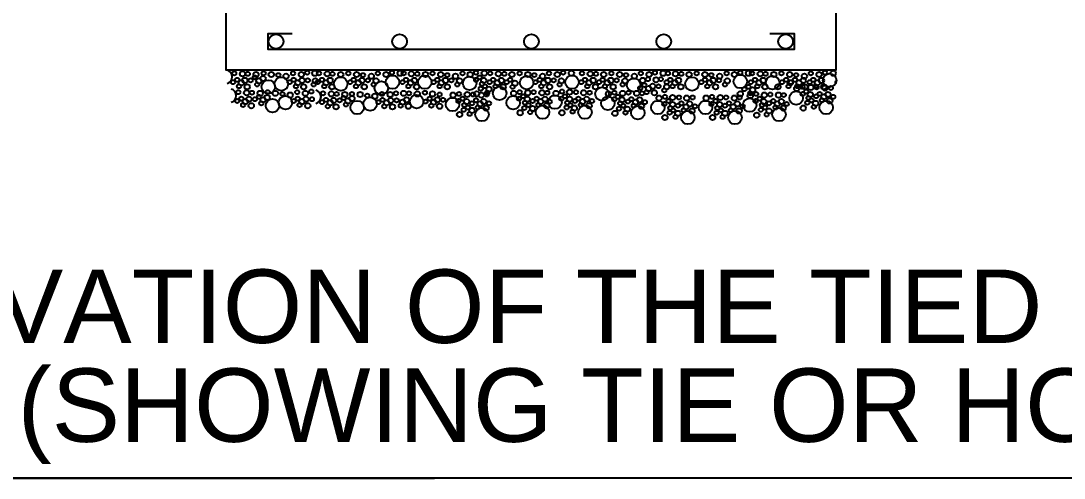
# Model space of a CAD drawing. Header units: inches. Extents: x -1 to 315328, y 6829 to 107833.
# Drawn here: x 193823 to 200933, y 7858 to 10971 of the extents above; entities that cross this region are included whole.
import ezdxf

# ---------------------------------------------------------------- set-up
doc = ezdxf.new("R2010")
doc.units = ezdxf.units.IN
doc.header["$MEASUREMENT"] = 0
for name, color, linetype in [('PDF6_1-structural', 7, 'Continuous'), ('PDF6_HATCH', 7, 'Continuous'), ('PDF6_TEXT', 7, 'Continuous'), ('TEXTS', 2, 'Continuous')]:
    doc.layers.add(name, color=color, linetype=linetype)
doc.styles.get("Standard").update_dxf_attribs({"font": 'arial.ttf'})

msp = doc.modelspace()

# ---------------------------------------------------------------- linework, layer by layer
at = {"layer": 'PDF6_1-structural', "linetype": 'Continuous'}
for centre in [(195561.74371, 10831.12808), (196403.87312, 10831.12808), (197302.1445, 10831.12808), (198204.42601, 10831.12808), (199034.52501, 10831.12808)]:
    msp.add_circle(centre, 50.12736, dxfattribs=at)
at = {"layer": 'PDF6_HATCH', "linetype": 'Continuous'}
for centre, radius in [((195277.0237, 10614.58045), 14.03617), ((195333.16669, 10610.57134), 18.04528), ((195369.25692, 10610.57031), 14.03617), ((195417.37861, 10586.50947), 14.03617), ((195425.39991, 10606.5612), 18.04528), ((195473.52159, 10578.49022), 18.04528), ((195477.53071, 10614.58045), 14.03617), ((195529.66356, 10606.5612), 18.04528), ((195577.78421, 10602.55003), 14.03617), ((195629.91706, 10594.53078), 18.04528), ((195678.03771, 10614.58045), 14.03617), ((195734.1807, 10606.5612), 18.04528), ((195774.28107, 10618.59059), 14.03617), ((195826.41392, 10614.58148), 18.04528), ((195854.48387, 10614.58045), 14.03617), ((195910.62686, 10610.57134), 18.04528), ((195946.71709, 10610.57031), 14.03617), ((196002.86008, 10606.5612), 18.04528), ((196054.99088, 10614.58045), 14.03617), ((196111.13386, 10606.5612), 18.04528), ((196155.24438, 10602.55003), 14.03617), ((196211.38737, 10594.53078), 18.04528), ((196255.49788, 10614.58045), 14.03617), ((196311.64087, 10606.5612), 18.04528), ((196355.75291, 10554.42988), 46.11576), ((196351.74124, 10618.59059), 14.03617), ((196407.88423, 10614.58148), 18.04528), ((196431.94404, 10614.58045), 14.03617), ((196484.07689, 10610.57134), 18.04528), ((196524.17726, 10610.57031), 14.03617), ((196576.31061, 10554.42988), 46.11576), ((196580.32025, 10606.5612), 18.04528), ((196628.4409, 10614.58045), 14.03617), ((196684.58389, 10606.5612), 18.04528), ((196728.69441, 10602.55003), 14.03617), ((196784.8374, 10594.53078), 18.04528), ((196832.95805, 10614.58045), 14.03617), ((196885.0909, 10606.5612), 18.04528), ((196925.19127, 10618.59059), 14.03617), ((196949.25211, 10586.50947), 14.03617), ((196981.33426, 10614.58148), 18.04528), ((197021.43463, 10614.58045), 14.03617), ((197077.57762, 10610.57134), 18.04528), ((197117.67799, 10610.57031), 14.03617), ((197169.81084, 10606.5612), 18.04528), ((197221.94163, 10614.58045), 14.03617), ((197270.06484, 10550.41974), 46.11576), ((197278.08462, 10606.5612), 18.04528), ((197322.19514, 10602.55003), 14.03617), ((197378.33812, 10594.53078), 18.04528), ((197422.44864, 10614.58045), 14.03617), ((197478.59163, 10606.5612), 18.04528), ((197518.692, 10618.59059), 14.03617), ((197578.84562, 10554.42988), 46.11576), ((197574.83499, 10614.58148), 18.04528), ((197647.01648, 10614.58045), 14.03617), ((197703.15947, 10610.57134), 18.04528), ((197743.25984, 10610.57031), 14.03617), ((197795.39269, 10606.5612), 18.04528), ((197847.52348, 10614.58045), 14.03617), ((197903.66647, 10606.5612), 18.04528), ((197947.77699, 10602.55003), 14.03617), ((198003.91997, 10594.53078), 18.04528), ((198048.03049, 10614.58045), 14.03617), ((198104.17348, 10606.5612), 18.04528), ((198144.27385, 10618.59059), 14.03617), ((198200.41684, 10614.58148), 18.04528), ((198232.49693, 10614.58045), 14.03617), ((198284.62978, 10610.57134), 18.04528), ((198324.73015, 10610.57031), 14.03617), ((198376.863, 10606.5612), 18.04528), ((198428.99379, 10614.58045), 14.03617), ((198485.13678, 10606.5612), 18.04528), ((198529.24729, 10602.55003), 14.03617), ((198585.39028, 10594.53078), 18.04528), ((198633.51094, 10614.58045), 14.03617), ((198685.64379, 10606.5612), 18.04528), ((198725.74568, 10558.44002), 46.11576), ((198725.74416, 10618.59059), 14.03617), ((198781.88715, 10614.58148), 18.04528), ((198805.94696, 10614.58045), 14.03617), ((198862.08995, 10610.57134), 18.04528), ((198898.18018, 10610.57031), 14.03617), ((198946.30339, 10550.41974), 46.11576), ((198954.32317, 10606.5612), 18.04528), ((199006.45396, 10614.58045), 14.03617), ((199062.59695, 10606.5612), 18.04528), ((199106.70746, 10602.55003), 14.03617), ((199162.85045, 10594.53078), 18.04528), ((199206.96097, 10614.58045), 14.03617), ((199263.10395, 10606.5612), 18.04528), ((199303.20433, 10618.59059), 14.03617), ((199335.28697, 10566.4603), 46.11576), ((199359.34732, 10614.58148), 18.04528), ((195269.00342, 10554.42835), 14.03617), ((195297.0744, 10570.46891), 14.03617), ((195309.10482, 10526.35737), 14.03617), ((195325.14641, 10550.41924), 18.04528), ((195349.20725, 10566.4598), 18.04528), ((195365.24781, 10522.34826), 18.04528), ((195389.30763, 10566.45877), 14.03617), ((195433.41917, 10538.38779), 14.03617), ((195445.45061, 10562.44966), 18.04528), ((195509.61335, 10522.34875), 46.11576), ((195597.83643, 10542.39946), 46.11576), ((195653.97687, 10554.42835), 14.03617), ((195682.04785, 10570.46891), 14.03617), ((195698.08841, 10526.35737), 14.03617), ((195710.11986, 10550.41924), 18.04528), ((195738.19084, 10566.4598), 18.04528), ((195750.22126, 10522.34826), 18.04528), ((195778.29121, 10566.45877), 14.03617), ((195818.39261, 10538.38779), 14.03617), ((195830.42406, 10562.44966), 18.04528), ((195846.46359, 10554.42835), 14.03617), ((195874.53457, 10570.46891), 14.03617), ((195890.57513, 10526.35737), 14.03617), ((195902.60658, 10550.41924), 18.04528), ((195930.67756, 10566.4598), 18.04528), ((195942.70798, 10522.34826), 18.04528), ((196002.86058, 10542.39946), 46.11576), ((196067.0213, 10554.42835), 14.03617), ((196091.08214, 10570.46891), 14.03617), ((196107.1227, 10526.35737), 14.03617), ((196123.16428, 10550.41924), 18.04528), ((196147.22513, 10566.4598), 18.04528), ((196163.26569, 10522.34826), 18.04528), ((196187.3255, 10566.45877), 14.03617), ((196227.4269, 10538.38779), 14.03617), ((196243.46849, 10562.44966), 18.04528), ((196279.56024, 10514.32847), 46.11576), ((196423.92376, 10554.42835), 14.03617), ((196447.9846, 10570.46891), 14.03617), ((196464.02516, 10526.35737), 14.03617), ((196480.06675, 10550.41924), 18.04528), ((196504.12759, 10566.4598), 18.04528), ((196520.16815, 10522.34826), 18.04528), ((196636.46118, 10554.42835), 14.03617), ((196660.52203, 10570.46891), 14.03617), ((196676.56259, 10526.35737), 14.03617), ((196688.59403, 10550.41924), 18.04528), ((196716.66501, 10566.4598), 18.04528), ((196728.69543, 10522.34826), 18.04528), ((196756.76539, 10566.45877), 14.03617), ((196796.86679, 10538.38779), 14.03617), ((196812.90838, 10562.44966), 18.04528), ((196881.08125, 10546.4096), 46.11576), ((196925.19127, 10570.46891), 14.03617), ((196957.27239, 10510.31681), 14.03617), ((196965.29267, 10542.39793), 14.03617), ((196977.32412, 10566.4598), 18.04528), ((196985.34337, 10526.35737), 14.03617), ((197013.41538, 10506.3077), 18.04528), ((197017.42449, 10554.42835), 14.03617), ((197041.48533, 10570.46891), 14.03617), ((197085.5984, 10478.23721), 46.11576), ((197057.52589, 10526.35737), 14.03617), ((197069.55734, 10550.41924), 18.04528), ((197097.62832, 10566.4598), 18.04528), ((197109.65874, 10522.34826), 18.04528), ((197133.71855, 10554.42835), 14.03617), ((197157.77939, 10570.46891), 14.03617), ((197173.81995, 10522.34723), 14.03617), ((197189.86154, 10546.4091), 18.04528), ((197330.21542, 10554.42835), 14.03617), ((197358.2864, 10570.46891), 14.03617), ((197370.31682, 10526.35737), 14.03617), ((197386.3584, 10550.41924), 18.04528), ((197414.42939, 10566.4598), 18.04528), ((197426.45981, 10522.34826), 18.04528), ((197454.52976, 10566.45877), 14.03617), ((197494.63116, 10538.38779), 14.03617), ((197506.66261, 10562.44966), 18.04528), ((197643.00634, 10554.42835), 14.03617), ((197667.06718, 10570.46891), 14.03617), ((197683.10774, 10526.35737), 14.03617), ((197695.13919, 10550.41924), 18.04528), ((197723.21017, 10566.4598), 18.04528), ((197739.25073, 10522.34826), 18.04528), ((197763.31054, 10554.42835), 14.03617), ((197787.37138, 10570.46891), 14.03617), ((197803.41194, 10526.35737), 14.03617), ((197819.45353, 10550.41924), 18.04528), ((197843.51437, 10566.4598), 18.04528), ((197859.55493, 10522.34826), 18.04528), ((197883.61474, 10566.45877), 14.03617), ((197923.71615, 10538.38779), 14.03617), ((197939.75773, 10562.44966), 18.04528), ((197999.91033, 10534.37917), 46.11576), ((198044.02035, 10514.32695), 14.03617), ((198060.06194, 10566.4598), 18.04528), ((198072.09133, 10534.37765), 14.03617), ((198096.15217, 10574.47905), 14.03617), ((198100.16334, 10510.31784), 18.04528), ((198128.23432, 10526.3584), 18.04528), ((198152.29516, 10570.46994), 18.04528), ((198168.33469, 10526.35737), 14.03617), ((198184.37525, 10574.47905), 14.03617), ((198224.47768, 10522.34826), 18.04528), ((198224.47665, 10554.42835), 14.03617), ((198248.53749, 10570.46891), 14.03617), ((198264.57805, 10526.35737), 14.03617), ((198280.61964, 10550.41924), 18.04528), ((198304.68048, 10566.4598), 18.04528), ((198320.72104, 10522.34826), 18.04528), ((198396.9142, 10542.39946), 46.11576), ((198461.07491, 10554.42835), 14.03617), ((198485.13575, 10570.46891), 14.03617), ((198501.17631, 10526.35737), 14.03617), ((198517.2179, 10550.41924), 18.04528), ((198541.27874, 10566.4598), 18.04528), ((198557.3193, 10522.34826), 18.04528), ((198581.37912, 10566.45877), 14.03617), ((198621.48052, 10538.38779), 14.03617), ((198637.5221, 10562.44966), 18.04528), ((198781.88612, 10522.34723), 14.03617), ((198797.92668, 10554.42835), 14.03617), ((198825.99766, 10570.46891), 14.03617), ((198842.03822, 10526.35737), 14.03617), ((198854.06967, 10550.41924), 18.04528), ((198882.14065, 10566.4598), 18.04528), ((198894.17107, 10522.34826), 18.04528), ((198982.39415, 10522.34826), 18.04528), ((199010.4641, 10554.42835), 14.03617), ((199038.53508, 10570.46891), 14.03617), ((199054.57564, 10526.35737), 14.03617), ((199066.60709, 10550.41924), 18.04528), ((199070.6162, 10554.42835), 14.03617), ((199098.68718, 10570.46891), 14.03617), ((199110.71863, 10510.31784), 18.04528), ((199114.72774, 10526.35737), 14.03617), ((199126.75919, 10550.41924), 18.04528), ((199150.819, 10522.34723), 14.03617), ((199154.83017, 10566.4598), 18.04528), ((199166.86059, 10522.34826), 18.04528), ((199198.94069, 10554.42835), 14.03617), ((199206.96199, 10518.33812), 18.04528), ((199223.00153, 10570.46891), 14.03617), ((199239.04209, 10526.35737), 14.03617), ((199247.06237, 10518.33709), 14.03617), ((199251.07353, 10550.41924), 18.04528), ((199279.14451, 10566.4598), 18.04528), ((199295.18508, 10522.34826), 18.04528), ((199303.20536, 10514.32798), 18.04528), ((199343.30573, 10514.32695), 14.03617), ((195305.09468, 10486.25597), 14.03617), ((195325.14538, 10442.14443), 14.03617), ((195361.23767, 10482.24686), 18.04528), ((195377.27823, 10438.13532), 18.04528), ((195397.32791, 10482.24583), 14.03617), ((195445.44959, 10454.17485), 14.03617), ((195453.47089, 10478.23672), 18.04528), ((195501.59258, 10450.16574), 18.04528), ((195505.60169, 10486.25597), 14.03617), ((195557.73454, 10478.23672), 18.04528), ((195625.90741, 10414.07497), 46.11576), ((195605.85519, 10474.22555), 14.03617), ((195657.98804, 10466.2063), 18.04528), ((195706.10869, 10486.25597), 14.03617), ((195710.11883, 10442.14443), 14.03617), ((195762.25168, 10478.23672), 18.04528), ((195766.26182, 10438.13532), 18.04528), ((195802.35205, 10490.26611), 14.03617), ((195882.55485, 10478.23569), 14.03617), ((195938.69784, 10474.22658), 18.04528), ((195974.78807, 10474.22555), 14.03617), ((196022.90976, 10446.15457), 14.03617), ((196030.93106, 10470.21644), 18.04528), ((196079.05274, 10442.14546), 18.04528), ((196079.05172, 10474.22555), 14.03617), ((196135.1947, 10470.21644), 18.04528), ((196183.31536, 10462.19513), 14.03617), ((196235.44821, 10458.18602), 18.04528), ((196283.56886, 10474.22555), 14.03617), ((196339.71185, 10470.21644), 18.04528), ((196379.81222, 10478.23569), 14.03617), ((196431.94507, 10478.23672), 18.04528), ((196468.0353, 10478.23569), 14.03617), ((196520.16865, 10422.09525), 46.11576), ((196524.17829, 10474.22658), 18.04528), ((196576.30908, 10482.24583), 14.03617), ((196608.3902, 10442.14443), 14.03617), ((196628.44193, 10474.22658), 18.04528), ((196676.56259, 10470.21541), 14.03617), ((196768.79684, 10466.2063), 18.04528), ((196808.89721, 10474.22555), 14.03617), ((196832.95805, 10442.14443), 14.03617), ((196865.0402, 10470.21644), 18.04528), ((196905.14057, 10470.21541), 14.03617), ((196929.20244, 10474.22658), 18.04528), ((196961.28356, 10466.2063), 18.04528), ((196997.37379, 10470.21541), 14.03617), ((197001.38393, 10482.24583), 14.03617), ((197177.83162, 10414.07497), 46.11576), ((197181.84126, 10478.23672), 18.04528), ((197217.93149, 10442.14443), 14.03617), ((197221.94163, 10486.25597), 14.03617), ((197246.00247, 10458.18499), 14.03617), ((197274.07448, 10438.13532), 18.04528), ((197278.08462, 10482.24686), 18.04528), ((197318.185, 10486.25597), 14.03617), ((197338.2357, 10442.14443), 14.03617), ((197374.32798, 10482.24686), 18.04528), ((197394.37868, 10438.13532), 18.04528), ((197410.41822, 10482.24583), 14.03617), ((197462.55156, 10418.08511), 46.11576), ((197470.57135, 10478.23672), 18.04528), ((197506.66158, 10442.14443), 14.03617), ((197510.67172, 10490.26611), 14.03617), ((197530.72242, 10458.18499), 14.03617), ((197562.80457, 10486.257), 18.04528), ((197562.80457, 10438.13532), 18.04528), ((197606.91508, 10486.25597), 14.03617), ((197622.95564, 10442.14443), 14.03617), ((197659.04793, 10482.24686), 18.04528), ((197679.09863, 10438.13532), 18.04528), ((197699.1483, 10482.24583), 14.03617), ((197783.36277, 10474.22707), 46.11576), ((197823.46417, 10410.06483), 46.11576), ((197827.47381, 10474.22658), 18.04528), ((197867.57418, 10482.24583), 14.03617), ((197891.63502, 10454.17485), 14.03617), ((197923.71717, 10478.23672), 18.04528), ((197963.81755, 10482.24583), 14.03617), ((198019.96053, 10478.23672), 18.04528), ((198056.05077, 10478.23569), 14.03617), ((198088.13189, 10486.25597), 14.03617), ((198140.26474, 10482.24686), 18.04528), ((198172.34586, 10446.1556), 18.04528), ((198208.43609, 10498.28639), 14.03617), ((198212.44623, 10454.17485), 14.03617), ((198264.57908, 10450.16574), 18.04528), ((198308.68959, 10450.16471), 14.03617), ((198360.82244, 10446.1556), 18.04528), ((198400.92281, 10450.16471), 14.03617), ((198493.15706, 10446.1556), 18.04528), ((198533.25743, 10454.17485), 14.03617), ((198589.40042, 10450.16574), 18.04528), ((198629.5008, 10450.16471), 14.03617), ((198685.64379, 10446.1556), 18.04528), ((198721.73402, 10450.16471), 14.03617), ((198725.74519, 10474.22658), 18.04528), ((198753.81514, 10506.30667), 14.03617), ((198793.91757, 10462.19616), 18.04528), ((198793.91654, 10478.23569), 14.03617), ((198809.95813, 10502.29756), 18.04528), ((198834.01794, 10474.22555), 14.03617), ((198858.07878, 10442.14443), 14.03617), ((198890.16093, 10466.2063), 18.04528), ((198930.2613, 10470.21541), 14.03617), ((198986.40429, 10466.2063), 18.04528), ((199022.49452, 10466.20527), 14.03617), ((199106.70899, 10446.15609), 46.11576), ((199150.819, 10474.22555), 14.03617), ((199174.87984, 10490.26611), 14.03617), ((199190.92041, 10446.15457), 14.03617), ((199202.95185, 10470.21644), 18.04528), ((199243.05223, 10458.18499), 14.03617), ((199267.11307, 10474.22555), 14.03617), ((199295.18508, 10454.17588), 18.04528), ((199323.25606, 10470.21644), 18.04528), ((199359.34629, 10454.17485), 14.03617), ((195297.0744, 10426.10387), 14.03617), ((195337.1758, 10398.03289), 14.03617), ((195353.21739, 10422.09476), 18.04528), ((195393.31879, 10394.02378), 18.04528), ((195417.37861, 10438.13429), 14.03617), ((195461.49015, 10410.06331), 14.03617), ((195473.52159, 10434.12518), 18.04528), ((195537.68433, 10394.02427), 46.11576), ((195682.04785, 10426.10387), 14.03617), ((195722.14925, 10398.03289), 14.03617), ((195738.19084, 10422.09476), 18.04528), ((195778.29224, 10394.02378), 18.04528), ((195806.36219, 10438.13429), 14.03617), ((195874.53457, 10418.08359), 14.03617), ((195902.60555, 10434.12415), 14.03617), ((195914.63597, 10390.01261), 14.03617), ((195930.67756, 10414.07448), 18.04528), ((195954.7384, 10430.11504), 18.04528), ((195970.77896, 10386.0035), 18.04528), ((195994.83877, 10430.11401), 14.03617), ((196038.95032, 10402.04303), 14.03617), ((196050.98176, 10426.1049), 18.04528), ((196115.1445, 10381.99385), 46.11576), ((196203.36758, 10406.05469), 46.11576), ((196259.50802, 10418.08359), 14.03617), ((196287.579, 10434.12415), 14.03617), ((196299.60942, 10390.01261), 14.03617), ((196315.65101, 10414.07448), 18.04528), ((196343.72199, 10430.11504), 18.04528), ((196355.75241, 10386.0035), 18.04528), ((196383.82236, 10430.11401), 14.03617), ((196411.89334, 10394.02275), 14.03617), ((196423.92479, 10418.08462), 18.04528), ((196451.99577, 10434.12518), 18.04528), ((196464.02619, 10390.01364), 18.04528), ((196580.31922, 10422.09373), 14.03617), ((196620.42062, 10394.02275), 14.03617), ((196636.46221, 10418.08462), 18.04528), ((196660.52305, 10434.12518), 18.04528), ((196676.56361, 10390.01364), 18.04528), ((196700.62343, 10434.12415), 14.03617), ((196764.78719, 10402.04455), 46.11576), ((196804.88707, 10426.10387), 14.03617), ((196844.98847, 10398.03289), 14.03617), ((196861.03006, 10422.09476), 18.04528), ((196869.04931, 10381.99233), 14.03617), ((196897.12029, 10410.06331), 14.03617), ((196925.19127, 10430.11401), 14.03617), ((196937.22169, 10381.99233), 14.03617), ((196953.26328, 10406.0542), 18.04528), ((196977.32412, 10422.09476), 18.04528), ((196993.36468, 10377.98322), 18.04528), ((197013.41435, 10410.06331), 14.03617), ((197254.02275, 10377.98219), 14.03617), ((197258.03289, 10414.07345), 14.03617), ((197282.09374, 10398.03289), 14.03617), ((197310.16574, 10373.97308), 18.04528), ((197310.16472, 10426.10387), 14.03617), ((197378.33862, 10349.91273), 46.11576), ((197350.26612, 10398.03289), 14.03617), ((197366.3077, 10422.09476), 18.04528), ((197406.40911, 10394.02378), 18.04528), ((197426.45878, 10422.09373), 14.03617), ((197542.75284, 10381.99233), 14.03617), ((197546.76298, 10414.07345), 14.03617), ((197566.81368, 10398.03289), 14.03617), ((197594.88569, 10377.98322), 18.04528), ((197598.8948, 10426.10387), 14.03617), ((197667.06871, 10349.91273), 46.11576), ((197638.9962, 10398.03289), 14.03617), ((197651.02765, 10422.09476), 18.04528), ((197695.13919, 10394.02378), 18.04528), ((197715.18886, 10426.10387), 14.03617), ((197867.57418, 10438.13429), 14.03617), ((197899.6553, 10373.97205), 14.03617), ((197907.67558, 10410.06331), 14.03617), ((197919.70703, 10434.12518), 18.04528), ((197927.72629, 10394.02275), 14.03617), ((197955.79829, 10369.96294), 18.04528), ((197959.80741, 10422.09373), 14.03617), ((197983.86825, 10438.13429), 14.03617), ((198027.98131, 10345.90259), 46.11576), ((197999.90881, 10394.02275), 14.03617), ((198011.94025, 10418.08462), 18.04528), ((198040.01124, 10434.12518), 18.04528), ((198052.04166, 10390.01364), 18.04528), ((198076.10147, 10418.08359), 14.03617), ((198164.32607, 10381.99385), 46.11576), ((198208.43609, 10406.05317), 14.03617), ((198236.50707, 10426.10387), 14.03617), ((198248.53749, 10377.98219), 14.03617), ((198264.57908, 10402.04406), 18.04528), ((198300.66931, 10394.02275), 14.03617), ((198324.73015, 10410.06331), 14.03617), ((198356.8123, 10386.0035), 18.04528), ((198380.87314, 10406.0542), 18.04528), ((198416.96337, 10390.01261), 14.03617), ((198489.14742, 10381.99385), 46.11576), ((198529.24729, 10406.05317), 14.03617), ((198557.31828, 10426.10387), 14.03617), ((198569.3487, 10377.98219), 14.03617), ((198585.39028, 10402.04406), 18.04528), ((198621.48052, 10394.02275), 14.03617), ((198649.5515, 10410.06331), 14.03617), ((198677.62351, 10386.0035), 18.04528), ((198705.69449, 10406.0542), 18.04528), ((198741.78472, 10390.01261), 14.03617), ((198789.90792, 10398.03441), 46.11576), ((198830.0078, 10426.10387), 14.03617), ((198874.11934, 10398.03289), 14.03617), ((198886.15079, 10422.09476), 18.04528), ((198894.17004, 10381.99233), 14.03617), ((198922.24102, 10410.06331), 14.03617), ((198950.312, 10426.10387), 14.03617), ((198966.35256, 10381.99233), 14.03617), ((198978.38401, 10406.0542), 18.04528), ((199006.45499, 10422.09476), 18.04528), ((199018.48541, 10377.98322), 18.04528), ((199042.54522, 10406.05317), 14.03617), ((199154.83017, 10377.98322), 18.04528), ((199182.90013, 10414.07345), 14.03617), ((199210.97111, 10430.11401), 14.03617), ((199227.01167, 10386.00247), 14.03617), ((199239.04311, 10410.06434), 18.04528), ((199311.22613, 10381.99385), 46.11576), ((199283.15363, 10430.11401), 14.03617), ((199335.28648, 10426.1049), 18.04528), ((196812.90838, 10333.87167), 18.04528), ((196840.97833, 10365.95177), 14.03617), ((196881.07973, 10337.88079), 14.03617), ((196897.12132, 10361.94266), 18.04528), ((196965.29419, 10333.87217), 46.11576), ((197225.9528, 10345.9021), 18.04528), ((197294.12416, 10349.91121), 14.03617), ((197510.67275, 10345.9021), 18.04528), ((197582.85424, 10353.92135), 14.03617), ((197871.58535, 10341.89196), 18.04528), ((197943.76685, 10345.90107), 14.03617), ((198212.44726, 10313.82097), 18.04528), ((198244.52735, 10345.90107), 14.03617), ((198268.58819, 10361.94163), 14.03617), ((198284.62875, 10317.83009), 14.03617), ((198300.67034, 10341.89196), 18.04528), ((198368.84322, 10313.82147), 46.11576), ((198340.77071, 10361.94163), 14.03617), ((198396.9137, 10357.93252), 18.04528), ((198537.2686, 10313.82097), 18.04528), ((198565.33856, 10345.90107), 14.03617), ((198593.40954, 10361.94163), 14.03617), ((198605.43996, 10317.83009), 14.03617), ((198621.48154, 10341.89196), 18.04528), ((198689.65442, 10313.82147), 46.11576), ((198661.58192, 10361.94163), 14.03617), ((198717.72491, 10357.93252), 18.04528), ((198838.02911, 10329.86153), 18.04528), ((198866.09906, 10365.95177), 14.03617), ((198906.20046, 10333.87065), 14.03617), ((198922.24205, 10357.93252), 18.04528), ((198990.41493, 10333.87217), 46.11576)]:
    msp.add_circle(centre, radius, dxfattribs=at)
for centre, radius, start, end in [((195216.8725, 10590.52031), 46.11639, 283.584591903, 76.4154081), ((199387.41283, 10554.42951), 14.03037, 129.041850345, 230.958149702), ((195244.94348, 10462.19583), 46.11639, 283.584591903, 76.415408097), ((195822.40365, 10454.17555), 46.11639, 283.584591903, 76.4154081)]:
    msp.add_arc(centre, radius, start, end, dxfattribs=at)
at = {"layer": 'PDF6_TEXT', "linetype": 'Continuous'}
for points in [[(198054.04637, 13684.34335), (198054.04637, 12148.4597), (199377.39259, 12148.4597), (199377.39259, 10636.6369), (195222.88749, 10636.6369), (195222.88749, 12148.4597), (196546.23371, 12148.4597), (196546.23371, 13684.34335)], [(198928.25691, 10885.26558), (199092.67265, 10885.26558), (199092.67265, 10776.9918), (195507.60743, 10776.9918), (195507.60743, 10885.26558), (195672.02318, 10885.26558)]]:
    msp.add_lwpolyline(points, dxfattribs=at)
at = {"layer": 'TEXTS'}
for p, q in [((207343.29503, 7858.05183), (189246.32656, 7858.05183)), ((189793.24115, 7858.05183), (196642.90859, 7858.05183))]:
    msp.add_line(p, q, dxfattribs=at)

# ---------------------------------------------------------------- texts
for s, p in [('TYP. ELEVATION OF THE TIED', (190579.47269, 8778.54036)), ('COLUMN (SHOWING TIE OR HOOPS SPACING)', (190579.47269, 8105.1102))]:
    msp.add_text(s, height=499.9996013, dxfattribs=at).set_placement(p)

doc.saveas('drawing.dxf')
